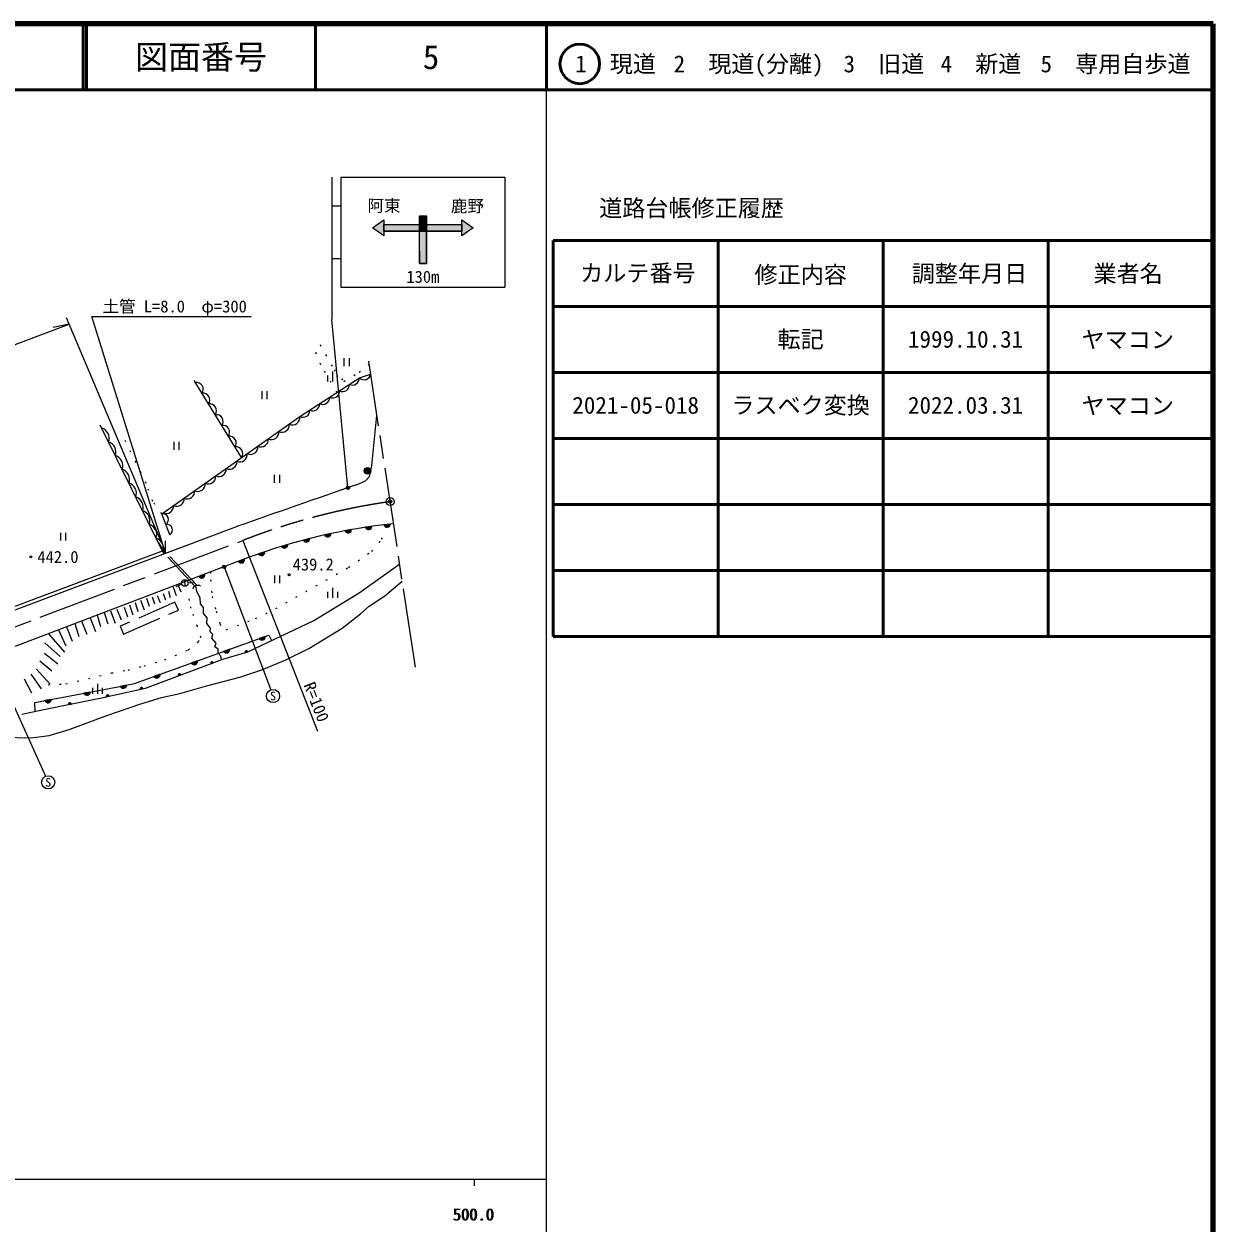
# Model space of a CAD drawing. Units: millimetres, scale not verified. Extents: x 40000 to 680000, y 20000 to 380000.
# Drawn here: x 499795 to 680000, y 198357 to 380000 of the extents above; entities that cross this region are included whole.
import ezdxf
from ezdxf.enums import TextEntityAlignment as Align

# ---------------------------------------------------------------- set-up
doc = ezdxf.new("R2010")
doc.units = ezdxf.units.MM
doc.header["$LTSCALE"] = 1000
doc.header["$PDMODE"] = 32
doc.header["$PDSIZE"] = 500
for name, pattern in [('CHAIN', [18.5, 12, -1.5, 3.5, -1.5]), ('DASHED', [7.5, 6, -1.5]), ('DOTTED', [1.75, 0.25, -1.5])]:
    doc.linetypes.add(name, pattern=pattern)
for name, color, linetype, lineweight in [('M-BGD', 7, 'Continuous', 13), ('M-BMK', 2, 'CHAIN', 13), ('M-BMK-SRVR', 3, 'Continuous', 13), ('M-STR-HTXT', 7, 'Continuous', 13), ('M-STR-STRC', 7, 'Continuous', 13), ('M-TTL', 2, 'Continuous', 140), ('M-TTL-BAND', 7, 'Continuous', 25), ('M-TTL-FRAM', 2, 'Continuous', 50), ('M-TTL-LINE', 7, 'Continuous', 50)]:
    doc.layers.add(name, color=color, linetype=linetype, lineweight=lineweight)
doc.layers.add('M-OTRS', color=6, linetype='Continuous')
doc.layers.add('M-TTL-TXT', color=7, linetype='Continuous')
doc.styles.add('ＭＳ ゴシック', font='')
doc.styles.get('ＭＳ ゴシック').set_extended_font_data('MS Gothic')

msp = doc.modelspace()

# ---------------------------------------------------------------- hatches: boundary and pattern name
at = {"layer": 'M-BGD'}
for points in [[(551345, 312306, -0.41421), (551845, 312806, -0.41421), (552345, 312306, -1)], [(549436, 303405, -0.82183), (548461, 303229)], [(552520, 303894, -0.82183), (551540, 303752)], [(555323, 304243, -0.82183), (554338, 304132)], [(543108, 302053, -0.82183), (542148, 301808)], [(546332, 302801, -0.82183), (545363, 302591)], [(536288, 300047, -0.82183), (535350, 299727)], [(539787, 301150, -0.82183), (538838, 300868)], [(533231, 298948, -0.82183), (532305, 298596)], [(527208, 296657, -0.82183), (526282, 296305)], [(536365, 287232, -0.82183), (535433, 286896)], [(530980, 285294, -0.82183), (530048, 284959)], [(526102, 283538, -0.82183), (525169, 283203)], [(528102, 283074, -0.4608), (528209, 283364, -0.4608), (528479, 283213)], [(533343, 284778, -0.4608), (533468, 285061, -0.4608), (533727, 284894)], [(523183, 281250, -0.4608), (523289, 281540, -0.4608), (523559, 281390)], [(515353, 279855, -0.82183), (514382, 279659)], [(520418, 281493, -0.82183), (519486, 281158)], [(509835, 278797, -0.82183), (508862, 278612)], [(512286, 278083, -0.4608), (512431, 278356, -0.4608), (512678, 278171)], [(517421, 279228, -0.4608), (517566, 279501, -0.4608), (517813, 279315)], [(503939, 277677, -0.82183), (502965, 277492)], [(506556, 276901, -0.4608), (506706, 277171, -0.4608), (506950, 276981)]]:
    msp.add_hatch(color=256, dxfattribs=at).paths.add_polyline_path(points)
at = {"layer": 'M-STR-HTXT'}
for points in [[(549101, 309862, -1), (548662, 309623, -1)], [(530011, 297536, -1), (530221, 297990, -1)]]:
    msp.add_hatch(color=256, dxfattribs=at).paths.add_polyline_path(points)
at = {"layer": 'M-STR-STRC'}
for points in [[(560775, 350926), (559734, 350926), (559734, 349644), (560775, 349644)], [(554352, 349644), (554352, 350339), (552616, 349123), (554352, 347908), (554352, 348603)], [(559734, 348603), (559734, 349644), (554352, 349644), (554352, 348603)], [(559734, 348603), (560775, 348603), (560775, 349644), (559734, 349644)], [(566157, 349644), (560775, 349644), (560775, 348603), (566157, 348603)], [(567894, 349123), (566157, 350339), (566157, 349644), (566157, 348603), (566157, 347908)], [(560775, 348603), (559734, 348603), (559734, 343704), (560775, 343704)]]:
    msp.add_hatch(color=256, dxfattribs=at).paths.add_polyline_path(points)

# ---------------------------------------------------------------- linework, layer by layer
at = {"layer": 'M-BGD'}
for p, q in [((548278, 329354), (548278, 328154)), ((549078, 329354), (549078, 328154)), ((546581, 325860), (546581, 327360)), ((532782, 314308), (525606, 325971)), ((545831, 325860), (545831, 326760)), ((547331, 325860), (547331, 326760)), ((535824, 324360), (535824, 323160)), ((536624, 324360), (536624, 323160)), ((520990, 299722), (511362, 319247)), ((522482, 316691), (522482, 315491)), ((523282, 316691), (523282, 315491)), ((537698, 311687), (537698, 310487)), ((538498, 311687), (538498, 310487)), ((484030, 285868), (532147, 303904)), ((549436, 303405), (548461, 303229)), ((552520, 303894), (551540, 303752)), ((555323, 304243), (554338, 304132)), ((505313, 302929), (505313, 301729)), ((506113, 302929), (506113, 301729)), ((543108, 302053), (542148, 301808)), ((546332, 302801), (545363, 302591)), ((483854, 286336), (520768, 300173)), ((536288, 300047), (535350, 299727)), ((539787, 301150), (538838, 300868)), ((533941, 299218), (486236, 281069)), ((533231, 298948), (532305, 298596)), ((527208, 296657), (526282, 296305)), ((537746, 296473), (537746, 295273)), ((538546, 296473), (538546, 295273)), ((522368, 294816), (522862, 293412)), ((523715, 295121), (522798, 294722)), ((523134, 295107), (523583, 294001)), ((524143, 295815), (524185, 294815)), ((524663, 295348), (525661, 295413)), ((546593, 293092), (546593, 294592)), ((517477, 292699), (517995, 291265)), ((518345, 292995), (518765, 291797)), ((519199, 293219), (519602, 292159)), ((519970, 293411), (520412, 292364)), ((520871, 293739), (521223, 292781)), ((521698, 294082), (521976, 293100)), ((545843, 293092), (545843, 293992)), ((547343, 293092), (547343, 293992)), ((511962, 290857), (512482, 289144)), ((512887, 291075), (513620, 289242)), ((513889, 291353), (514537, 289725)), ((514977, 291636), (515472, 290176)), ((515793, 292028), (516274, 290512)), ((516622, 292359), (517062, 291004)), ((507503, 289160), (508107, 287219)), ((508537, 289554), (509319, 287570)), ((509832, 290046), (510614, 287964)), ((510867, 290440), (511416, 288725)), ((503492, 287634), (505920, 284844)), ((505036, 288222), (506116, 285785)), ((506236, 288678), (507090, 286514)), ((536365, 287232), (535433, 286896)), ((502980, 286266), (505264, 284155)), ((530980, 285294), (530048, 284959)), ((502193, 283546), (504035, 281991)), ((502923, 284703), (504912, 283066)), ((526102, 283538), (525169, 283203)), ((533343, 284778), (533727, 284894)), ((501708, 282251), (503755, 279968)), ((528102, 283074), (528479, 283213)), ((499848, 280817), (500953, 278665)), ((500824, 281482), (502388, 279273)), ((510966, 278549), (510966, 280049)), ((515353, 279855), (514382, 279659)), ((520418, 281493), (519486, 281158)), ((523183, 281250), (523559, 281390)), ((509835, 278797), (508862, 278612)), ((510216, 278549), (510216, 279449)), ((511716, 278549), (511716, 279449)), ((512286, 278083), (512678, 278171)), ((517421, 279228), (517813, 279315)), ((503939, 277677), (502965, 277492)), ((506556, 276901), (506950, 276981))]:
    msp.add_line(p, q, dxfattribs=at)
at = {"layer": 'M-BGD', "linetype": 'DASHED'}
for p, q in [((525710, 294854), (521110, 299767)), ((526025, 294956), (521414, 299881))]:
    msp.add_line(p, q, dxfattribs=at)
at = {"layer": 'M-BGD', "linetype": 'DOTTED'}
for points in [[(544663, 331433), (546807, 327602), (548278, 325837), (550586, 327258), (552106, 328460)], [(547241, 324182), (544791, 328370), (543897, 330558)], [(520671, 305795), (519323, 307667), (518304, 310403), (514667, 317896)], [(528055, 296979), (528085, 295813), (528310, 293291), (528933, 291053), (529498, 289063), (530449, 288230), (534879, 289932), (537946, 291440), (548993, 297682), (552501, 300106), (554002, 301938), (554702, 303255)], [(503444, 279903), (506153, 280036), (513088, 281684), (515600, 282132), (517993, 282764), (521104, 283657), (524689, 285180), (526230, 286427), (526630, 287018), (526097, 288732), (525108, 291482), (524884, 292683), (524443, 294222)]]:
    msp.add_lwpolyline(points, dxfattribs=at)
at = {"layer": 'M-BGD'}
for points in [[(521879, 302595), (520671, 305795), (541610, 320514), (550628, 326388), (552337, 326955)], [(550200, 310201), (551538, 310792), (552174, 311464), (552515, 313109), (553292, 320706)], [(499446, 275424), (502563, 276087), (511526, 277914), (518188, 279399), (529956, 283761), (533714, 284890), (543723, 289653), (550587, 293811), (556733, 298210)], [(497589, 271951), (499841, 271841), (501300, 271923), (503613, 272227), (506620, 273106), (512349, 275230), (517518, 277031), (520631, 277979), (523396, 278556), (527652, 279805), (532513, 281038), (535855, 282165), (539467, 283674), (542988, 285412), (547999, 288454), (550813, 290667), (552114, 291818), (554492, 293378), (557134, 295587)], [(529744, 283682), (529625, 284218), (529234, 284666), (529204, 285292), (528728, 285639), (528898, 286199), (528258, 286933), (528408, 287525), (528000, 287912), (528047, 288479), (527510, 289173), (527578, 290025), (527020, 290677), (526986, 291622), (526544, 292183), (526489, 293087), (525993, 294011), (525855, 294919)], [(501516, 275864), (501417, 277198), (514596, 279702), (516529, 280093), (536912, 287429), (537307, 286600)]]:
    msp.add_lwpolyline(points, dxfattribs=at)
at = {"layer": 'M-BGD', "linetype": 'DASHED'}
msp.add_lwpolyline([(514368, 288776), (514898, 287565), (523204, 291201), (522674, 292412)], close=True, dxfattribs=at)
at = {"layer": 'M-BGD'}
for centre, radius in [((551845, 312306), 500), ((500828, 299266), 150), ((539966, 296573), 150), ((524164, 295315), 500)]:
    msp.add_circle(centre, radius, dxfattribs=at)
for centre, radius, start, end in [((525923, 324664), 1041, 325.05489, 98.15118), ((548079, 325372), 1047, 244.14034, 2.01929), ((549582, 326351), 1047, 244.14034, 2.01929), ((551332, 327123), 1018, 226.22126, 350.47088), ((526924, 323038), 1041, 325.05489, 98.15118), ((545073, 323414), 1047, 244.14034, 2.01929), ((546576, 324393), 1047, 244.14034, 2.01929), ((527925, 321411), 1041, 325.05489, 98.15118), ((543570, 322435), 1047, 244.14034, 2.01929), ((528926, 319784), 1041, 325.05489, 98.15118), ((540501, 320396), 1115, 244.14034, 6.0686), ((542067, 321456), 1047, 244.14034, 2.01929), ((511100, 317249), 1614, 340.143, 72.3533), ((529927, 318158), 1041, 325.05489, 98.15118), ((537311, 318154), 1115, 244.14034, 6.0686), ((538906, 319275), 1115, 244.14034, 6.0686), ((512128, 315163), 1614, 340.143, 72.3533), ((530928, 316531), 1041, 325.05489, 98.15118), ((535716, 317032), 1115, 244.14034, 6.0686), ((513157, 313077), 1614, 340.143, 72.3533), ((531928, 314904), 1041, 325.05489, 98.15118), ((532525, 314790), 1115, 244.14034, 6.0686), ((534121, 315911), 1115, 244.14034, 6.0686), ((514185, 310991), 1614, 340.143, 72.3533), ((529335, 312547), 1115, 244.14034, 6.0686), ((530930, 313668), 1115, 244.14034, 6.0686), ((527740, 311426), 1115, 244.14034, 6.0686), ((515214, 308905), 1614, 340.143, 72.3533), ((524550, 309183), 1115, 244.14034, 6.0686), ((526145, 310305), 1115, 244.14034, 6.0686), ((5132011, -12854950), 13939662, 109.18921, 109.2678), ((516243, 306819), 1614, 340.143, 72.3533), ((521359, 306941), 1115, 244.14034, 6.0686), ((522954, 308062), 1115, 244.14034, 6.0686), ((517271, 304733), 1614, 340.143, 72.3533), ((520812, 304935), 872, 302.03896, 99.32976), ((518300, 302647), 1614, 340.143, 72.3533), ((521416, 303335), 872, 302.03896, 99.32976), ((565053, 214827), 89944, 95.90317, 110.23709), ((548931, 303413), 505, 201.35734, 359.01553), ((552016, 303920), 505, 199.42054, 357.07873), ((554819, 304285), 505, 197.61893, 355.27712), ((519328, 300561), 1614, 340.143, 72.3533), ((542603, 302025), 505, 205.48985, 3.14804), ((545827, 302792), 505, 203.39198, 1.05017), ((535788, 299980), 505, 209.99022, 7.64841), ((539285, 301102), 505, 207.71854, 5.37673), ((532733, 298864), 505, 211.99976, 9.65796), ((526711, 296572), 505, 211.99976, 9.65796), ((526121, 294122), 840, 58.05082, 158.80326), ((535866, 287156), 505, 210.96393, 8.62212), ((530481, 285218), 505, 210.96393, 8.62212), ((525602, 283463), 505, 210.96393, 8.62212), ((528280, 283173), 203, 11.3766, 209.29999), ((533526, 284867), 203, 7.76134, 205.68473), ((523360, 281350), 203, 11.3766, 209.29999), ((514848, 279853), 505, 202.61556, 0.27375), ((519919, 281417), 505, 210.96393, 8.62212), ((509330, 278801), 505, 201.92981, 359.588), ((512475, 278158), 203, 3.60543, 201.52882), ((517610, 279303), 203, 3.60543, 201.52882), ((503434, 277680), 505, 201.92981, 359.588), ((506747, 276972), 203, 2.55681, 200.48019)]:
    msp.add_arc(centre, radius, start, end, dxfattribs=at)
at = {"layer": 'M-BMK'}
for p, q in [((559127, 282562), (552037, 328914)), ((484971, 283579), (532962, 301753))]:
    msp.add_line(p, q, dxfattribs=at)
msp.add_arc((569448, 208647), 100000, 98.13878, 111.39913, dxfattribs=at)
at = {"layer": 'M-BMK-SRVR'}
msp.add_circle((555291, 307640), 600, dxfattribs=at)
at = {"layer": 'M-OTRS'}
msp.add_point((555291, 307640), dxfattribs=at)
msp.add_point((555291, 307640), dxfattribs=at)
at = {"layer": 'M-STR-HTXT'}
for p, q in [((470795, 320982), (506621, 334550)), ((506621, 334550), (504227, 334009)), ((520601, 301554), (506231, 335472)), ((510060, 335699), (534208, 335699)), ((521264, 299825), (510060, 335699)), ((548882, 309742), (546449, 335252)), ((521264, 299825), (521243, 301704)), ((532962, 301753), (544272, 272891)), ((521264, 299825), (520212, 301382)), ((530116, 297763), (537183, 279130)), ((494812, 284332), (503059, 266032))]:
    msp.add_line(p, q, dxfattribs=at)
for centre in [(548882, 309742), (530116, 297763)]:
    msp.add_circle(centre, 250, dxfattribs=at)
at = {"layer": 'M-STR-STRC'}
for p, q in [((546449, 356779), (546449, 335252)), ((547838, 356779), (572671, 356779)), ((547838, 356779), (547838, 340113)), ((572671, 356779), (572671, 340113)), ((546449, 352439), (547838, 352439)), ((559734, 343704), (559734, 350926)), ((560775, 343704), (560775, 350926)), ((552616, 349123), (554352, 350339)), ((554352, 347908), (552616, 349123)), ((554352, 350339), (554352, 347908)), ((554352, 349644), (566157, 349644)), ((566157, 350339), (567894, 349123)), ((566157, 347908), (566157, 350339)), ((567894, 349123), (566157, 347908)), ((554352, 348603), (566157, 348603)), ((559734, 345603), (559734, 343704)), ((560775, 345603), (560775, 343704)), ((546449, 344453), (547838, 344453)), ((559734, 343704), (560775, 343704)), ((547838, 340113), (572671, 340113))]:
    msp.add_line(p, q, dxfattribs=at)
for points in [[(559734, 343704), (559734, 350926), (560775, 350926), (560775, 343704)], [(559734, 343704), (559734, 350926), (560775, 350926), (560775, 343704)], [(559734, 349644), (559734, 350926), (560775, 350926), (560775, 349644)], [(552616, 349123), (554352, 350339), (554352, 347908)], [(554352, 350339), (554352, 347908), (552616, 349123)], [(552616, 349123), (554352, 350339), (554352, 347908)], [(554352, 349644), (566157, 349644), (566157, 348603), (554352, 348603)], [(554352, 349644), (566157, 349644), (566157, 348603), (554352, 348603)], [(554352, 349644), (559734, 349644), (559734, 348603), (554352, 348603)], [(560775, 349644), (566157, 349644), (566157, 348603), (560775, 348603)], [(566157, 349644), (566157, 350339), (567894, 349123), (566157, 347908)], [(566157, 349644), (566157, 350339), (567894, 349123), (566157, 347908)], [(566157, 349644), (566157, 350339), (567894, 349123), (566157, 347908)]]:
    msp.add_lwpolyline(points, close=True, dxfattribs=at)
for centre in [(537537, 278195), (503470, 265120)]:
    msp.add_circle(centre, 1000, dxfattribs=at)
at = {"layer": 'M-TTL'}
for p, q in [((680000, 380000), (40000, 380000)), ((680000, 20000), (680000, 380000))]:
    msp.add_line(p, q, dxfattribs=at)
at = {"layer": 'M-TTL-BAND'}
for p, q in [((579000, 20000), (579000, 370000)), ((40000, 205000), (579000, 205000)), ((568000, 205000), (568000, 204000))]:
    msp.add_line(p, q, dxfattribs=at)
at = {"layer": 'M-TTL-FRAM'}
for p, q in [((580000, 347197), (580000, 287197)), ((580000, 347197), (680000, 347197)), ((580000, 287197), (680000, 287197))]:
    msp.add_line(p, q, dxfattribs=at)
at = {"layer": 'M-TTL-LINE'}
for p, q in [((508747, 380000), (508747, 370000)), ((509247, 380000), (509247, 370000)), ((543997, 380000), (543997, 370000)), ((579000, 380000), (579000, 370000)), ((40000, 370000), (680000, 370000)), ((605000, 347197), (605000, 287197)), ((630000, 347197), (630000, 287197)), ((655000, 347197), (655000, 287197)), ((580000, 337197), (680000, 337197)), ((580000, 327197), (680000, 327197)), ((580000, 317197), (680000, 317197)), ((580000, 307197), (680000, 307197)), ((580000, 297197), (680000, 297197))]:
    msp.add_line(p, q, dxfattribs=at)
msp.add_circle((584031, 373958), 3000, dxfattribs=at)

# ---------------------------------------------------------------- texts
at = {"layer": 'M-BGD', "style": 'ＭＳ ゴシック'}
for s, p in [('442.0', (501828, 299266)), ('439.2', (540513, 298126))]:
    msp.add_text(s, height=1833, dxfattribs=at).set_placement(p, align=Align.MIDDLE_LEFT)
at = {"layer": 'M-STR-HTXT', "style": 'ＭＳ ゴシック'}
msp.add_text('土管 L=8.0\u3000φ=300', height=1833, dxfattribs=at).set_placement((511708, 335749), align=Align.BOTTOM_LEFT)
msp.add_text('R=100', height=1833, rotation=291.399, dxfattribs=at).set_placement((541616, 279669), align=Align.BOTTOM_LEFT)
at = {"layer": 'M-STR-STRC', "style": 'ＭＳ ゴシック'}
for s, p in [('阿東', (554358, 351011)), ('鹿野', (566997, 350953))]:
    msp.add_text(s, height=1833, dxfattribs=at).set_placement(p, align=Align.BOTTOM_CENTER)
msp.add_text('130m', height=1833, dxfattribs=at).set_placement((557755, 340236), align=Align.BOTTOM_LEFT)
for p in [(537537, 278195), (503470, 265120)]:
    msp.add_text('S', height=1320, dxfattribs=at).set_placement(p, align=Align.MIDDLE_CENTER)
at = {"layer": 'M-TTL-BAND', "style": 'ＭＳ ゴシック'}
for p in [(567844, 198195), (568000, 198195)]:
    msp.add_text('500.0', height=1833, dxfattribs=at).set_placement(p, align=Align.BOTTOM_CENTER)
at = {"layer": 'M-TTL-TXT', "style": 'ＭＳ ゴシック'}
for s, height, p in [('図面番号', 3666, (526622, 375000)), ('5', 3666, (561497, 375000)), ('1\u3000現道', 2566, (589448, 373958)), ('2\u3000現道(分離)', 2566, (609619, 373958)), ('3\u3000旧道', 2566, (630121, 373958)), ('4\u3000新道', 2566, (644824, 373958)), ('5\u3000専用自歩道', 2566, (665228, 373958)), ('道路台帳修正履歴', 2566, (600968, 352113)), ('カルテ番号', 2566, (592839, 342277)), ('修正内容', 2566, (617509, 342023)), ('調整年月日', 2566, (643089, 342197)), ('業者名', 2566, (667134, 342197)), ('転記', 2566, (617500, 332245)), ('1999.10.31', 2566, (642500, 332245)), ('ヤマコン', 2566, (667077, 332189)), ('2021-05-018', 2566, (592500, 322245)), ('ラスベク変換', 2566, (617500, 322245)), ('2022.03.31', 2566, (642500, 322245)), ('ヤマコン', 2566, (667077, 322189))]:
    msp.add_text(s, height=height, dxfattribs=at).set_placement(p, align=Align.MIDDLE_CENTER)

doc.saveas('drawing.dxf')
